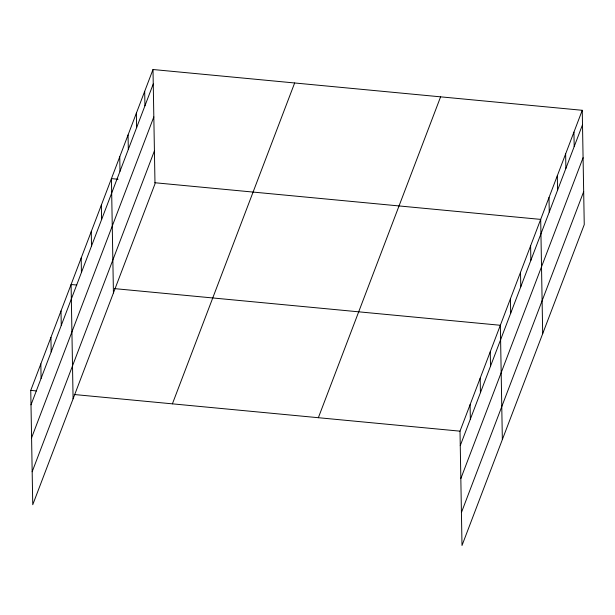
<?xml version="1.0" encoding="UTF-8"?>
<svg xmlns="http://www.w3.org/2000/svg" width="615" height="615" viewBox="0 0 615 615"><rect width="100%" height="100%" fill="white"/><g stroke="black" fill="none" stroke-linecap="round" stroke-linejoin="round"><path stroke-width="0.92" d="M152.997 69.518L154.995 183.839L32.749 504.707L30.75 390.387L152.997 69.518L582.251 110.293L584.25 224.613L462.003 545.482L460.005 431.161L582.251 110.293M31.004 404.847L153.25 83.978M31.58 437.803L153.827 116.935M32.172 471.751L154.419 150.883M172.408 403.84L294.654 82.979M318.355 417.708L440.601 96.839M460.258 445.629L582.505 124.76M460.835 478.578L583.082 157.709M461.427 512.526L583.673 191.665M118.042 179.242L111.43 178.611L113.429 292.932M154.872 182.74L540.693 219.394L542.684 333.707M76.76 285.037L71.094 284.499L73.085 398.82M114.536 288.627L500.349 325.274L502.347 439.594M30.75 390.387L36.416 390.925M74.192 394.515L460.005 431.161M573.941 132.117L574.195 146.578M565.631 153.935L565.885 168.395M557.313 175.752L557.567 190.212M549.003 197.569L549.257 212.037M530.607 245.862L530.86 260.322M520.521 272.337L520.774 286.798M510.435 298.805L510.688 313.266M490.263 351.749L490.516 366.209M480.177 378.217L480.43 392.685M470.091 404.693L470.344 419.153M144.686 91.335L144.94 105.803M136.369 113.16L136.622 127.62M128.058 134.977L128.312 149.437M119.748 156.794L119.994 171.254M101.344 205.087L101.598 219.547M91.258 231.555L91.512 246.015M81.18 258.031L81.426 272.491M61.008 310.967L61.262 325.435M50.922 337.443L51.176 351.903M40.836 363.911L41.09 378.379"/></g></svg>
